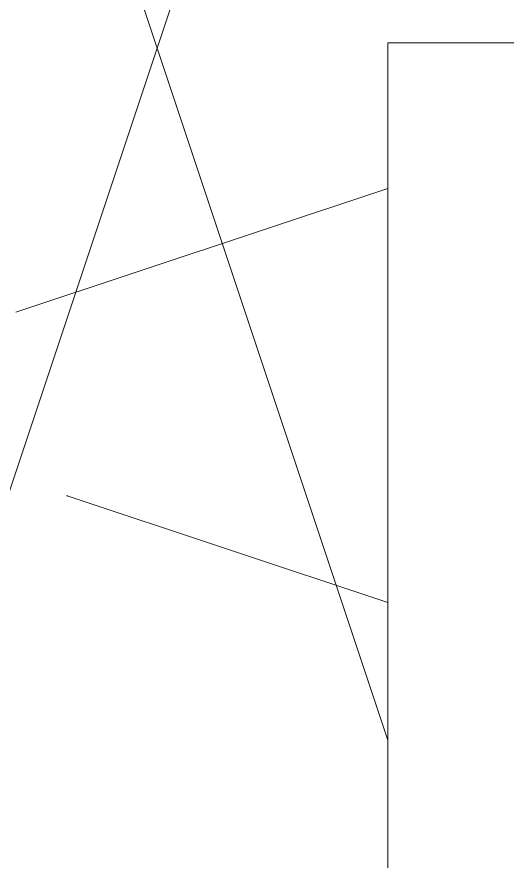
# Model space of a CAD drawing. Header units: inches. Extents: x -4110 to -1807, y 11006 to 12281.
# Drawn here: x -3657.465 to -3655.073, y 11821.446 to 11825.567 of the extents above; entities that cross this region are included whole.
import ezdxf

# ---------------------------------------------------------------- set-up
doc = ezdxf.new("R2010")
doc.units = ezdxf.units.IN
doc.header["$MEASUREMENT"] = 0
for name, color, linetype, lineweight in [('0-1', 7, 'Continuous', 5), ('A-WALL-4', 50, 'Continuous', 18), ('A-WALL-PATT-1', 7, 'Continuous', 9), ('A-WALL-PATT-2', 253, 'Continuous', 9)]:
    doc.layers.add(name, color=color, linetype=linetype, lineweight=lineweight)
pattern_1 = [(161.57, (0.32, 0.32), (-2.560496185, -0.000537386), [0, -18.214, 2.022, 0]), (18.43, (-0.32, 0.32), (-2.560496185, 0.000537386), [0, -18.214, 2.022, 0]), (108.43, (0.32, 0.32), (1.27922091, -6.400876726), [6.07, -14.166]), (71.57, (-0.32, 0.32), (1.27922091, 6.400876726), [6.07, -14.166])]

# ---------------------------------------------------------------- blocks, each defined once
blk = doc.blocks.new('CTR - 1st Phase - Unit Layouts_rvt-1-ENLARGED RCP - 3RD FLOOR PLAN - EAST')
at = {"layer": 'A-WALL-PATT-1'}
h = blk.add_hatch(dxfattribs=at)
h.set_pattern_fill('FP_1', color=256, style=0, pattern_type=2)
h.set_pattern_definition([(0, (0, 0), (20.48, 5.12), [0.845, -14.515, 0.845, -14.515, -81.92]), (0, (0, 0), (20.48, 5.12), [-30.72, 0.845, -29.875, 0.845, -14.515, -35.84]), (0, (0, 0), (20.48, 5.12), [-76.8, 0.845, -9.395, 0.845, -24.755]), (120, (7.68, 2.56), (-14.67405, 15.1762003), [0.845, -14.515, 0.845, -14.515, -81.92]), (120, (7.68, 2.56), (-14.67405, 15.1762003), [-30.72, 0.845, -29.875, 0.845, -14.515, -35.84]), (120, (7.68, 2.56), (-14.67405, 15.1762003), [-76.8, 0.845, -9.395, 0.845, -24.755]), (240, (10.24, 12.8), (-5.80595, -20.2962003), [0.845, -14.515, 0.845, -14.515, -81.92]), (240, (10.24, 12.8), (-5.80595, -20.2962003), [-30.72, 0.845, -29.875, 0.845, -14.515, -35.84]), (240, (10.24, 12.8), (-5.80595, -20.2962003), [-76.8, 0.845, -9.395, 0.845, -24.755])])
h.paths.add_polyline_path([(-3655.6555, 11754.6269), (-3655.0305, 11754.6269), (-3655.0305, 11825.4394), (-3655.6555, 11825.4394), (-3655.6555, 11770.52)], flags=0)
at = {"layer": 'A-WALL-PATT-2'}
h = blk.add_hatch(dxfattribs=at)
h.set_pattern_fill('FP_2', color=256, style=0, pattern_type=2)
h.set_pattern_definition(pattern_1)
h.paths.add_polyline_path([(-3655.6555, 11754.6269), (-3655.6555, 11828.9394), (-3659.1555, 11828.9394), (-3659.1555, 11754.6269), (-3656.6268, 11754.6269)], flags=0)
h = blk.add_hatch(dxfattribs=at)
h.set_pattern_fill('FP_2', color=256, style=0, pattern_type=2)
h.set_pattern_definition(pattern_1)
h.paths.add_polyline_path([(-3555.5891, 11825.4394), (-3515.1555, 11825.4394), (-3515.1555, 11828.9394), (-3581.7805, 11828.9394), (-3581.7805, 11825.4394)], flags=0)
h.paths.add_polyline_path([(-3617.0305, 11825.4394), (-3617.0305, 11828.9394), (-3655.6555, 11828.9394), (-3655.6555, 11825.4394), (-3622.9476, 11825.4394)], flags=0)
at = {"layer": 'A-WALL-4'}
for p in [(-3655.6555, 11754.6269), (-3655.0305, 11825.4394)]:
    blk.add_line(p, (-3655.6555, 11825.4394), dxfattribs=at)

msp = doc.modelspace()

# ---------------------------------------------------------------- block references
at = {"layer": '0-1'}
msp.add_blockref('CTR - 1st Phase - Unit Layouts_rvt-1-ENLARGED RCP - 3RD FLOOR PLAN - EAST', (0, 0), dxfattribs=at)

doc.saveas('drawing.dxf')
